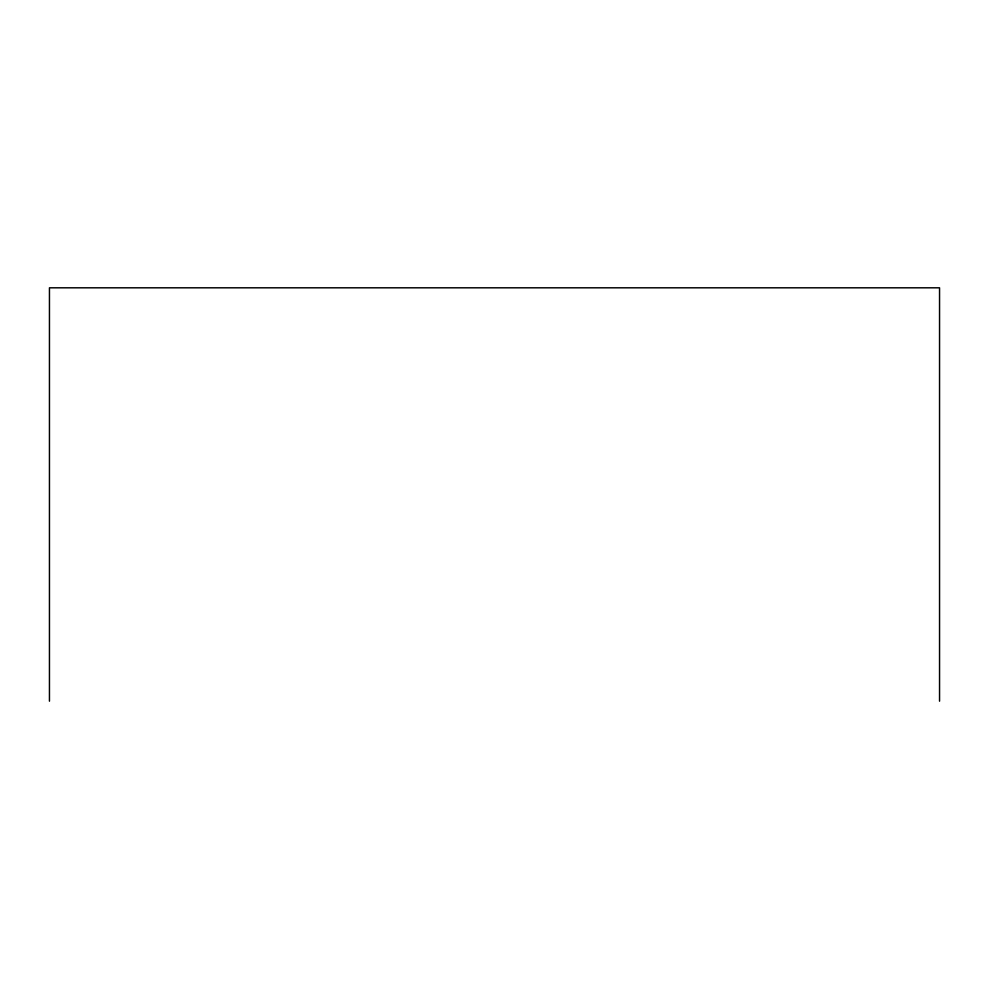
<?xml version="1.0" encoding="UTF-8"?>
<svg xmlns="http://www.w3.org/2000/svg" width="989" height="989" viewBox="0 0 989 989"><rect width="100%" height="100%" fill="white"/><g stroke="black" fill="none" stroke-linecap="round" stroke-linejoin="round"><path stroke-width="1.48" d="M939.55 701.189L939.55 287.811L49.45 287.811L49.45 701.189"/></g></svg>
